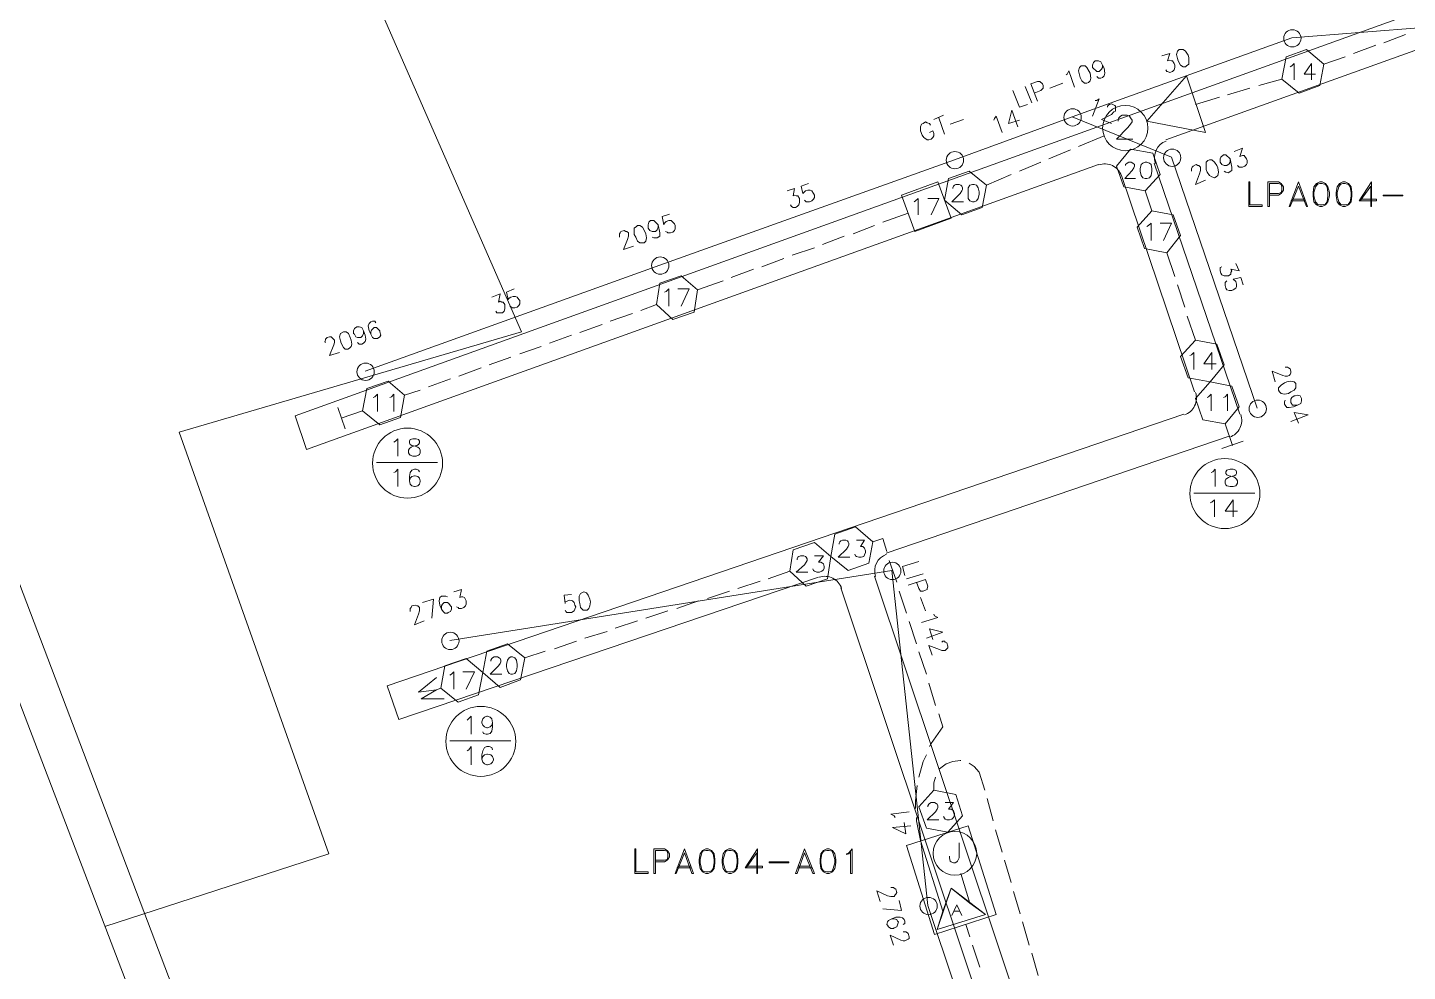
# Model space of a CAD drawing. Header units: millimetres. Extents: x 3.6 to 37.8, y 0.6 to 28.7.
# Drawn here: x 17.89 to 24.88, y 18.92 to 23.7 of the extents above; entities that cross this region are included whole.
import ezdxf

# ---------------------------------------------------------------- set-up
doc = ezdxf.new("R2010")
doc.units = ezdxf.units.MM
for name, color, linetype, true_color in [('PDF_Batangas$Geomap$Actives-Amplifier', 92, 'Continuous', 0x00b800), ('PDF_Batangas$Geomap$Actives-LineExtender', 94, 'Continuous', 0x009500), ('PDF_Batangas$Geomap$Cable-565', 23, 'Continuous', 0xdd8a6e), ('PDF_Batangas$Geomap$LOTS', 254, 'Continuous', 0xdcdcdc), ('PDF_Batangas$Geomap$ROAD', 8, 'Continuous', 0x808080), ('PDF_Batangas$Geomap$Symbols-EndOfLine', 15, 'Continuous', 0x954a4a)]:
    doc.layers.add(name, color=color, linetype=linetype, true_color=true_color)
for name, color, linetype in [('PDF_Batangas$Geomap$BOUNDARY-NODE', 3, 'Continuous'), ('PDF_Batangas$Geomap$Passives-Splt2way', 7, 'Continuous'), ('PDF_Batangas$Geomap$Passives-TapOffs', 7, 'Continuous'), ('PDF_Batangas$Geomap$POLE', 7, 'Continuous'), ('PDF_Batangas$Geomap$STRAND', 7, 'Continuous'), ('PDF_Batangas$Geomap$Symbols-SelfTerminating', 7, 'Continuous'), ('PDF_Batangas$Geomap$Symbols-Terminator', 7, 'Continuous'), ('PDF_FRAME-TB', 7, 'Continuous')]:
    doc.layers.add(name, color=color, linetype=linetype)

msp = doc.modelspace()

# ---------------------------------------------------------------- linework, layer by layer
at = {"layer": 'PDF_Batangas$Geomap$Actives-Amplifier', "lineweight": 13}
for points in [[(22.4861, 19.1061), (22.3444, 19.5561), (22.657, 19.6562), (22.7987, 19.2061)], [(22.6653, 19.2644), (22.6195, 19.4144), (22.6653, 19.2644), (22.7445, 19.2061), (22.4986, 19.1311), (22.5278, 19.2227), (22.4153, 19.5811), (22.5278, 19.2227), (22.5695, 19.3394)], [(20.9692, 19.5395), (20.9734, 19.5395), (20.9734, 19.4228), (21.0359, 19.4228), (21.0359, 19.4144), (20.9692, 19.4144)], [(21.2192, 19.5395), (21.2651, 19.4144), (21.2567, 19.4144), (21.2192, 19.5186), (21.1776, 19.4144), (21.1734, 19.4144)], [(21.3276, 19.5395), (21.3401, 19.5395), (21.3568, 19.5311), (21.3693, 19.5145), (21.3734, 19.4853), (21.3734, 19.4686), (21.3693, 19.4395), (21.3568, 19.4228), (21.3401, 19.4144), (21.3276, 19.4144), (21.3109, 19.4228), (21.2984, 19.4395), (21.2943, 19.4686), (21.2943, 19.4853), (21.2984, 19.5145), (21.3109, 19.5311)], [(21.4443, 19.5395), (21.4568, 19.5395), (21.4735, 19.5311), (21.486, 19.5145), (21.4901, 19.4853), (21.4901, 19.4686), (21.486, 19.4395), (21.4735, 19.4228), (21.4568, 19.4144), (21.4443, 19.4144), (21.4276, 19.4228), (21.4151, 19.4395), (21.4109, 19.4686), (21.4109, 19.4853), (21.4151, 19.5145), (21.4276, 19.5311)], [(21.8277, 19.5395), (21.8777, 19.4144), (21.8694, 19.4144), (21.8277, 19.5186), (21.7902, 19.4144), (21.7818, 19.4144)], [(21.9402, 19.5395), (21.9527, 19.5395), (21.9694, 19.5311), (21.9819, 19.5145), (21.986, 19.4853), (21.986, 19.4686), (21.9819, 19.4395), (21.9694, 19.4228), (21.9527, 19.4144), (21.9402, 19.4144), (21.9235, 19.4228), (21.911, 19.4395), (21.9069, 19.4686), (21.9069, 19.4853), (21.911, 19.5145), (21.9235, 19.5311)], [(22.0611, 19.4144), (22.0611, 19.527), (22.0527, 19.5145), (22.0402, 19.5103), (22.0402, 19.5145), (22.0527, 19.5186), (22.0694, 19.5395), (22.0694, 19.4144)], [(21.6485, 19.4686), (21.6485, 19.4728), (21.7485, 19.4728), (21.7485, 19.4686)], [(22.4986, 19.1311), (22.5695, 19.3394), (22.7445, 19.2061)]]:
    msp.add_lwpolyline(points, close=True, dxfattribs=at)
for points in [[(22.6112, 19.5686), (22.6112, 19.4936), (22.6028, 19.477), (22.5987, 19.4728), (22.5903, 19.4686), (22.582, 19.4686), (22.5695, 19.4728), (22.5653, 19.477), (22.5611, 19.4936), (22.5611, 19.502)], [(21.0734, 19.4811), (21.1192, 19.4811), (21.1317, 19.4853), (21.1359, 19.4978), (21.1359, 19.5145), (21.1317, 19.527), (21.1192, 19.5311), (21.0734, 19.5311), (21.0734, 19.4144), (21.065, 19.4144), (21.065, 19.5395), (21.1192, 19.5395), (21.1317, 19.5311), (21.1359, 19.527), (21.1442, 19.5145), (21.1442, 19.4978), (21.1359, 19.4853), (21.1317, 19.4811), (21.1192, 19.4728), (21.0734, 19.4728)], [(21.3151, 19.4228), (21.3068, 19.4395), (21.2984, 19.4686), (21.2984, 19.4853), (21.3068, 19.5145), (21.3151, 19.5311)], [(21.3109, 19.527), (21.3276, 19.5311), (21.3401, 19.5311), (21.3568, 19.527)], [(21.3526, 19.5311), (21.3651, 19.5145), (21.3693, 19.4853), (21.3693, 19.4686), (21.3651, 19.4395), (21.3526, 19.4228)], [(21.4318, 19.4228), (21.4234, 19.4395), (21.4151, 19.4686), (21.4151, 19.4853), (21.4234, 19.5145), (21.4318, 19.5311)], [(21.4276, 19.527), (21.4443, 19.5311), (21.4568, 19.5311), (21.4735, 19.527)], [(21.4693, 19.5311), (21.4818, 19.5145), (21.486, 19.4853), (21.486, 19.4686), (21.4818, 19.4395), (21.4693, 19.4228)], [(21.5318, 19.452), (21.6151, 19.452), (21.6151, 19.4436), (21.5276, 19.4436), (21.5901, 19.5395), (21.5901, 19.4144), (21.586, 19.4144), (21.586, 19.5186), (21.5318, 19.4436)], [(21.9277, 19.4228), (21.9152, 19.4395), (21.911, 19.4686), (21.911, 19.4853), (21.9152, 19.5145), (21.9277, 19.5311)], [(21.9235, 19.527), (21.9402, 19.5311), (21.9527, 19.5311), (21.9694, 19.527)], [(21.9652, 19.5311), (21.9735, 19.5145), (21.9819, 19.4853), (21.9819, 19.4686), (21.9735, 19.4395), (21.9652, 19.4228)], [(21.2526, 19.4436), (21.1817, 19.4436)], [(21.2484, 19.452), (21.1901, 19.452)], [(21.3568, 19.4269), (21.3401, 19.4228), (21.3276, 19.4228), (21.3109, 19.4269)], [(21.4735, 19.4269), (21.4568, 19.4228), (21.4443, 19.4228), (21.4276, 19.4269)], [(21.8652, 19.4436), (21.7943, 19.4436)], [(21.8569, 19.452), (21.7985, 19.452)], [(21.9694, 19.4269), (21.9527, 19.4228), (21.9402, 19.4228), (21.9235, 19.4269)], [(22.5737, 19.2019), (22.5987, 19.2561), (22.6237, 19.2019)], [(22.6112, 19.2227), (22.582, 19.2227)]]:
    msp.add_lwpolyline(points, dxfattribs=at)
msp.add_circle((22.5891, 19.5162), 0.1104, dxfattribs=at)
at = {"layer": 'PDF_Batangas$Geomap$Actives-LineExtender', "lineweight": 9}
for points in [[(23.8572, 23.1651), (23.5613, 23.2235), (23.7614, 23.4527)], [(24.0781, 22.9151), (24.0823, 22.9151), (24.0823, 22.7984), (24.1448, 22.7984), (24.1448, 22.7901), (24.0781, 22.7901)], [(24.3281, 22.9151), (24.374, 22.7901), (24.3698, 22.7901), (24.3281, 22.8943), (24.2865, 22.7901), (24.2823, 22.7901)], [(24.4365, 22.9151), (24.449, 22.9151), (24.4657, 22.9068), (24.4782, 22.8901), (24.4865, 22.8609), (24.4865, 22.8442), (24.4782, 22.8151), (24.4657, 22.7984), (24.449, 22.7901), (24.4365, 22.7901), (24.4198, 22.7984), (24.4073, 22.8151), (24.4032, 22.8442), (24.4032, 22.8609), (24.4073, 22.8901), (24.4198, 22.9068)], [(24.5532, 22.9151), (24.5657, 22.9151), (24.5824, 22.9068), (24.5949, 22.8901), (24.599, 22.8609), (24.599, 22.8442), (24.5949, 22.8151), (24.5824, 22.7984), (24.5657, 22.7901), (24.5532, 22.7901), (24.5365, 22.7984), (24.524, 22.8151), (24.5198, 22.8442), (24.5198, 22.8609), (24.524, 22.8901), (24.5365, 22.9068)], [(24.7574, 22.8442), (24.7574, 22.8484), (24.8574, 22.8484), (24.8574, 22.8442)]]:
    msp.add_lwpolyline(points, close=True, dxfattribs=at)
for points in [[(24.1823, 22.8567), (24.2281, 22.8567), (24.2406, 22.8609), (24.2448, 22.8734), (24.2448, 22.8901), (24.2406, 22.9026), (24.2281, 22.9068), (24.1823, 22.9068), (24.1823, 22.7901), (24.1739, 22.7901), (24.1739, 22.9151), (24.2281, 22.9151), (24.2406, 22.9068), (24.2448, 22.9026), (24.2531, 22.8901), (24.2531, 22.8734), (24.2448, 22.8609), (24.2406, 22.8567), (24.2281, 22.8484), (24.1823, 22.8484)], [(24.4282, 22.7984), (24.4157, 22.8151), (24.4073, 22.8442), (24.4073, 22.8609), (24.4157, 22.8901), (24.4282, 22.9068)], [(24.4198, 22.9026), (24.4365, 22.9068), (24.449, 22.9068), (24.4657, 22.9026)], [(24.4615, 22.9068), (24.474, 22.8901), (24.4782, 22.8609), (24.4782, 22.8442), (24.474, 22.8151), (24.4615, 22.7984)], [(24.5448, 22.7984), (24.5323, 22.8151), (24.524, 22.8442), (24.524, 22.8609), (24.5323, 22.8901), (24.5448, 22.9068)], [(24.5365, 22.9026), (24.5532, 22.9068), (24.5657, 22.9068), (24.5824, 22.9026)], [(24.5782, 22.9068), (24.5907, 22.8901), (24.5949, 22.8609), (24.5949, 22.8442), (24.5907, 22.8151), (24.5782, 22.7984)], [(24.6407, 22.8276), (24.724, 22.8276), (24.724, 22.8192), (24.6365, 22.8192), (24.699, 22.9151), (24.699, 22.7901), (24.6949, 22.7901), (24.6949, 22.8943), (24.6407, 22.8192)], [(24.3615, 22.8192), (24.2906, 22.8192)], [(24.3573, 22.8276), (24.299, 22.8276)], [(24.4657, 22.8026), (24.449, 22.7984), (24.4365, 22.7984), (24.4198, 22.8026)], [(24.5824, 22.8026), (24.5657, 22.7984), (24.5532, 22.7984), (24.5365, 22.8026)]]:
    msp.add_lwpolyline(points, dxfattribs=at)
at = {"layer": 'PDF_Batangas$Geomap$BOUNDARY-NODE', "lineweight": 0}
msp.add_lwpolyline([(16.3085, 24.3219), (16.5225, 24.382), (19.0938, 17.612), (8.9357, 13.3488), (7.4709, 12.5965), (8.817, 10.1252), (8.6705, 10.0785)], dxfattribs=at)
at = {"layer": 'PDF_Batangas$Geomap$Cable-565', "lineweight": 13}
for points in [[(24.7616, 23.6194), (24.8699, 23.6611)], [(24.4573, 23.511), (24.5657, 23.5485)], [(24.6074, 23.5652), (24.7199, 23.6069)], [(24.1281, 23.4027), (24.2448, 23.436)], [(23.8072, 23.3068), (23.9281, 23.3443)], [(23.9697, 23.3568), (24.0823, 23.3902)], [(23.2154, 23.0943), (23.3446, 23.1485)], [(23.0654, 23.0318), (23.1738, 23.0776)], [(22.9154, 22.9693), (23.0237, 23.0151)], [(22.7487, 22.8984), (22.8737, 22.9526)], [(23.5863, 22.7692), (23.553, 22.8692)], [(22.2236, 22.7109), (22.3528, 22.7567)], [(21.9194, 22.5984), (22.0277, 22.64)], [(22.0736, 22.6525), (22.1819, 22.6942)], [(21.7652, 22.5442), (21.8777, 22.5817)], [(21.611, 22.4858), (21.7235, 22.5275)], [(23.703, 22.4358), (23.6614, 22.5567)], [(21.4568, 22.4317), (21.5693, 22.4733)], [(21.2859, 22.3692), (21.4151, 22.415)], [(23.753, 22.2816), (23.7155, 22.3942)], [(20.9984, 22.265), (21.0775, 22.2941)], [(20.8442, 22.2108), (20.9567, 22.2483)], [(23.8072, 22.1149), (23.7655, 22.2358)], [(20.69, 22.1524), (20.8025, 22.1941)], [(20.3858, 22.0441), (20.4941, 22.0816)], [(20.5358, 22.0983), (20.6483, 22.1399)], [(20.2316, 21.9899), (20.3399, 22.0274)], [(20.0774, 21.9316), (20.1899, 21.9732)], [(19.9232, 21.8774), (20.0357, 21.9191)], [(19.8023, 21.8357), (19.8815, 21.8607)], [(22.1736, 21.0939), (22.2236, 21.1106), (22.2444, 21.0439)], [(22.2569, 20.9981), (22.2944, 20.8897)], [(21.4901, 20.8564), (21.6026, 20.8939)], [(21.6443, 20.9064), (21.7527, 20.9439)], [(21.3359, 20.8064), (21.4484, 20.8439)], [(22.3069, 20.8439), (22.3444, 20.7314)], [(21.1817, 20.7564), (21.2901, 20.7939)], [(20.8692, 20.6563), (20.9817, 20.6938)], [(21.0234, 20.7064), (21.1359, 20.7439)], [(22.3569, 20.6897), (22.3945, 20.5772)], [(20.715, 20.6063), (20.8275, 20.6397)], [(20.5608, 20.5522), (20.6733, 20.5897)], [(20.4108, 20.5063), (20.5149, 20.5397)], [(22.407, 20.5355), (22.4445, 20.423)], [(22.457, 20.3771), (22.4903, 20.2646)], [(22.4611, 20.0562), (22.4695, 20.0729), (22.5278, 20.1562), (22.507, 20.2229)], [(22.407, 19.902), (22.4278, 19.9812), (22.4445, 20.0146)], [(22.5111, 19.9437), (22.5445, 19.9687), (22.5778, 19.9812), (22.6153, 19.9854), (22.6195, 19.9854)], [(22.6612, 19.9729), (22.6862, 19.9562), (22.7112, 19.927), (22.7403, 19.8354)], [(22.3903, 19.7437), (22.3903, 19.7812), (22.3986, 19.8604)], [(22.482, 19.8354), (22.482, 19.8729), (22.4903, 19.902)], [(22.782, 19.6812), (22.7529, 19.7937)], [(22.4153, 19.5811), (22.3945, 19.6812), (22.3945, 19.6978)], [(22.8279, 19.5228), (22.7945, 19.6353)], [(22.8737, 19.3686), (22.8404, 19.4811)], [(22.9195, 19.2102), (22.8862, 19.3228)], [(22.6445, 19.1561), (22.6653, 19.0936)], [(22.9654, 19.0519), (22.9321, 19.1686)], [(22.6778, 19.0519), (22.7153, 18.9394)], [(23.0112, 18.8977), (22.9779, 19.0102)]]:
    msp.add_lwpolyline(points, dxfattribs=at)
at = {"layer": 'PDF_Batangas$Geomap$LOTS', "lineweight": 0}
msp.add_lwpolyline([(19.5398, 24.107), (20.3941, 22.1566), (18.6604, 21.6482), (19.4189, 19.5145), (18.2855, 19.1462)], dxfattribs=at)
at = {"layer": 'PDF_Batangas$Geomap$Passives-Splt2way', "lineweight": 9}
msp.add_lwpolyline([(23.4155, 23.2235), (23.4155, 23.2276), (23.4196, 23.2401), (23.428, 23.2485), (23.4363, 23.2527), (23.4613, 23.2527), (23.4738, 23.2485), (23.478, 23.2401), (23.4863, 23.2276), (23.4863, 23.2193), (23.478, 23.2068), (23.4655, 23.1901), (23.4071, 23.1318), (23.4905, 23.1318)], dxfattribs=at)
msp.add_circle((23.4518, 23.1878), 0.1146, dxfattribs=at)
at = {"layer": 'PDF_Batangas$Geomap$Passives-TapOffs', "lineweight": 9}
for points in [[(24.3323, 23.3652), (24.2448, 23.436), (24.2656, 23.5485), (24.3698, 23.586), (24.4573, 23.511), (24.4365, 23.4027)], [(23.4071, 22.9943), (23.478, 23.0818), (23.5905, 23.0609), (23.628, 22.9526), (23.553, 22.8692), (23.4446, 22.8901)], [(23.553, 23.0151), (23.5613, 23.0151), (23.5738, 23.0109), (23.5822, 23.0026), (23.5863, 22.9818), (23.5863, 22.9693), (23.5822, 22.9484), (23.5738, 22.9359), (23.5613, 22.9318), (23.553, 22.9318), (23.5405, 22.9359), (23.5322, 22.9484), (23.528, 22.9693), (23.528, 22.9818), (23.5322, 23.0026), (23.5405, 23.0109)], [(22.6237, 22.7484), (22.5361, 22.8234), (22.557, 22.9318), (22.6612, 22.9693), (22.7487, 22.8984), (22.7278, 22.7859)], [(22.3194, 22.8484), (22.5028, 22.9151), (22.5695, 22.7317), (22.3861, 22.665)], [(22.6778, 22.9026), (22.6862, 22.9026), (22.6987, 22.8984), (22.707, 22.8859), (22.7112, 22.8651), (22.7112, 22.8526), (22.707, 22.8317), (22.6987, 22.8192), (22.6862, 22.8151), (22.6778, 22.8151), (22.6653, 22.8192), (22.657, 22.8317), (22.657, 22.8859), (22.6653, 22.8984)], [(23.5113, 22.6859), (23.5863, 22.7692), (23.6947, 22.7484), (23.7322, 22.6442), (23.6614, 22.5567), (23.5488, 22.5775)], [(21.1609, 22.2191), (21.0775, 22.2941), (21.0942, 22.4025), (21.2026, 22.44), (21.2859, 22.3692), (21.2692, 22.2566)], [(23.7322, 22.0316), (23.8072, 22.1149), (23.9156, 22.0941), (23.9531, 21.9899), (23.8822, 21.9024), (23.7697, 21.9232)], [(19.6773, 21.6857), (19.5898, 21.7565), (19.6106, 21.8691), (19.719, 21.9066), (19.8023, 21.8357), (19.7815, 21.7232)], [(23.8072, 21.8191), (23.8822, 21.9024), (23.9906, 21.8816), (24.0281, 21.7774), (23.9572, 21.6899), (23.8447, 21.7107)], [(22.0486, 20.9481), (21.961, 21.0189), (21.9819, 21.1314), (22.0861, 21.1689), (22.1736, 21.0939), (22.1527, 20.9856)], [(21.836, 20.8689), (21.7527, 20.9439), (21.7693, 21.0522), (21.8777, 21.0898), (21.961, 21.0189), (21.9444, 20.9064)], [(20.2857, 20.3563), (20.1982, 20.4313), (20.2191, 20.5397), (20.3232, 20.5772), (20.4108, 20.5063), (20.3899, 20.3938)], [(20.0732, 20.2813), (19.9857, 20.3521), (20.0065, 20.4646), (20.1149, 20.5021), (20.1982, 20.4313), (20.1774, 20.3188)], [(20.3399, 20.5105), (20.3482, 20.5105), (20.3607, 20.5063), (20.3691, 20.4938), (20.3732, 20.473), (20.3732, 20.4605), (20.3691, 20.4396), (20.3607, 20.4271), (20.3482, 20.423), (20.3399, 20.423), (20.3316, 20.4271), (20.3232, 20.4396), (20.3191, 20.4605), (20.3191, 20.473), (20.3232, 20.4938), (20.3316, 20.5063)], [(22.407, 19.752), (22.482, 19.8354), (22.5945, 19.8145), (22.6278, 19.7062), (22.5528, 19.6228), (22.4445, 19.6437)]]:
    msp.add_lwpolyline(points, close=True, dxfattribs=at)
for points in [[(24.2865, 23.4985), (24.2948, 23.5027), (24.3073, 23.5152), (24.3073, 23.4319)], [(24.4157, 23.461), (24.3573, 23.461), (24.3948, 23.5152), (24.3948, 23.4319)], [(23.453, 22.9984), (23.453, 23.0026), (23.4613, 23.0109), (23.4696, 23.0151), (23.4822, 23.0151), (23.4905, 23.0109), (23.4988, 23.0026), (23.4988, 22.9943), (23.4947, 22.9859), (23.4863, 22.9734), (23.4488, 22.9318), (23.503, 22.9318)], [(22.5778, 22.8817), (22.5778, 22.8859), (22.582, 22.8943), (22.5862, 22.8984), (22.5945, 22.9026), (22.6112, 22.9026), (22.6195, 22.8984), (22.6237, 22.8943), (22.6278, 22.8859), (22.6278, 22.8776), (22.6237, 22.8692), (22.6153, 22.8567), (22.5737, 22.8151), (22.632, 22.8151)], [(22.382, 22.8151), (22.3903, 22.8192), (22.4028, 22.8317), (22.4028, 22.7484)], [(22.4528, 22.8317), (22.507, 22.8317), (22.4695, 22.7484)], [(23.5613, 22.69), (23.5697, 22.6942), (23.5822, 22.7067), (23.5822, 22.6192)], [(23.628, 22.7067), (23.6864, 22.7067), (23.6447, 22.6192)], [(21.1192, 22.3567), (21.1276, 22.3608), (21.1401, 22.3733), (21.1401, 22.2858)], [(21.1859, 22.3733), (21.2442, 22.3733), (21.2026, 22.2858)], [(23.778, 22.0358), (23.7864, 22.0399), (23.7989, 22.0524), (23.7989, 21.9649)], [(23.9114, 21.9941), (23.8489, 21.9941), (23.8906, 22.0524), (23.8906, 21.9649)], [(19.6439, 21.8232), (19.6523, 21.8274), (19.6648, 21.8399), (19.6648, 21.7524)], [(19.7273, 21.8232), (19.7356, 21.8274), (19.7481, 21.8399), (19.7481, 21.7524)], [(23.8656, 21.8232), (23.8739, 21.8274), (23.8864, 21.8399), (23.8864, 21.7565)], [(23.9489, 21.8232), (23.9572, 21.8274), (23.9697, 21.8399), (23.9697, 21.7565)], [(22.0027, 21.0814), (22.0027, 21.0856), (22.0069, 21.0939), (22.011, 21.0981), (22.0194, 21.1023), (22.0361, 21.1023), (22.0444, 21.0981), (22.0486, 21.0939), (22.0527, 21.0856), (22.0527, 21.0773), (22.0486, 21.0689), (22.0402, 21.0564), (21.9985, 21.0147), (22.0569, 21.0147)], [(22.0902, 21.1023), (22.1319, 21.1023), (22.1111, 21.0689), (22.1236, 21.0689), (22.1319, 21.0606), (22.1361, 21.0481), (22.1361, 21.0397), (22.1319, 21.0272), (22.1277, 21.0189), (22.1152, 21.0147), (22.1027, 21.0147), (22.0902, 21.0189), (22.0861, 21.0231), (22.0819, 21.0314)], [(21.7902, 21.0022), (21.7902, 21.0064), (21.7943, 21.0147), (21.7985, 21.0189), (21.8068, 21.0231), (21.8235, 21.0231), (21.8318, 21.0189), (21.836, 21.0147), (21.8402, 21.0064), (21.8402, 20.9981), (21.836, 20.9897), (21.8277, 20.9772), (21.786, 20.9397), (21.8444, 20.9397)], [(21.8777, 21.0231), (21.9235, 21.0231), (21.8985, 20.9897), (21.911, 20.9897), (21.9194, 20.9856), (21.9235, 20.9814), (21.9277, 20.9689), (21.9277, 20.9606), (21.9235, 20.9522), (21.9152, 20.9439), (21.9027, 20.9397), (21.8902, 20.9397), (21.8777, 20.9439), (21.8735, 20.9481), (21.8694, 20.9564)], [(20.2399, 20.4896), (20.2399, 20.4938), (20.2441, 20.5021), (20.2482, 20.5063), (20.2566, 20.5105), (20.2732, 20.5105), (20.2816, 20.5063), (20.2857, 20.5021), (20.2899, 20.4938), (20.2899, 20.4855), (20.2857, 20.4771), (20.2774, 20.4646), (20.2357, 20.423), (20.2941, 20.423)], [(20.0315, 20.4188), (20.0399, 20.423), (20.0524, 20.4355), (20.0524, 20.348)], [(20.0982, 20.4355), (20.1565, 20.4355), (20.1149, 20.348)], [(22.4528, 19.752), (22.4528, 19.7562), (22.457, 19.7645), (22.4611, 19.7687), (22.4695, 19.7728), (22.4861, 19.7728), (22.4945, 19.7687), (22.4986, 19.7645), (22.5028, 19.7562), (22.5028, 19.7478), (22.4986, 19.7395), (22.4903, 19.727), (22.4486, 19.6853), (22.507, 19.6853)], [(22.5403, 19.7728), (22.582, 19.7728), (22.557, 19.7395), (22.5695, 19.7395), (22.5778, 19.7353), (22.582, 19.7312), (22.5862, 19.7187), (22.5862, 19.7103), (22.582, 19.6978), (22.5737, 19.6895), (22.5611, 19.6853), (22.5486, 19.6853), (22.5403, 19.6895), (22.5361, 19.6937), (22.532, 19.702)]]:
    msp.add_lwpolyline(points, dxfattribs=at)
at = {"layer": 'PDF_Batangas$Geomap$POLE', "lineweight": 0}
for points in [[(23.1529, 23.4569), (23.1571, 23.461), (23.1654, 23.4777), (23.1946, 23.3943)], [(23.3363, 23.5069), (23.3446, 23.4902), (23.3488, 23.4652), (23.3446, 23.4527), (23.3363, 23.4444), (23.328, 23.4402), (23.3155, 23.4402), (23.3071, 23.4485)], [(23.0071, 23.3235), (22.9737, 23.411), (23.0071, 23.4235), (23.0196, 23.4235), (23.0321, 23.411), (23.0362, 23.4027), (23.0362, 23.3902), (23.0237, 23.3777), (22.9904, 23.3652)], [(23.1363, 23.4152), (23.0696, 23.3902)], [(22.9571, 23.3068), (22.9154, 23.2943), (22.882, 23.3777)], [(22.9446, 23.3985), (22.9779, 23.3152)], [(22.4611, 23.1651), (22.4778, 23.1735), (22.482, 23.161), (22.482, 23.1485), (22.4778, 23.1401), (22.4695, 23.1318), (22.457, 23.1276), (22.4486, 23.1276), (22.4361, 23.136), (22.432, 23.1401), (22.4236, 23.1526), (22.4153, 23.1735), (22.4153, 23.1943), (22.4195, 23.2068), (22.4278, 23.211), (22.4403, 23.2193), (22.4486, 23.2151), (22.4611, 23.211), (22.4653, 23.2026)], [(22.532, 23.2527), (22.482, 23.2318)], [(22.5361, 23.1568), (22.507, 23.2401)], [(22.632, 23.2318), (22.5653, 23.2068)], [(24.0031, 23.0693), (24.0448, 23.086), (24.0323, 23.0443), (24.0448, 23.0484), (24.0531, 23.0484), (24.0573, 23.0443), (24.0656, 23.0318), (24.0698, 23.0234), (24.0698, 23.0109), (24.0656, 23.0026), (24.0573, 22.9943), (24.0448, 22.9901), (24.0281, 22.9901), (24.0198, 22.9984)], [(23.7864, 22.9693), (23.7864, 22.9818), (23.7905, 22.9901), (23.7947, 22.9943), (23.8114, 23.0026), (23.8197, 22.9984), (23.8239, 22.9984), (23.8322, 22.9901), (23.8322, 22.9734), (23.828, 22.9568), (23.8072, 22.9026), (23.8572, 22.9234)], [(23.9822, 23.0318), (23.9906, 22.9901), (23.9906, 22.9734), (23.9781, 22.9651), (23.9739, 22.9609), (23.9614, 22.9651), (23.9531, 22.9693)], [(21.1234, 22.665), (21.1317, 22.6609), (21.1359, 22.6567), (21.1484, 22.6567), (21.1609, 22.6609), (21.1692, 22.6692), (21.1734, 22.6775), (21.1734, 22.6942), (21.1692, 22.7025), (21.1526, 22.7192), (21.1401, 22.7192), (21.1276, 22.7151), (21.1192, 22.7067), (21.1151, 22.6984), (21.1067, 22.7401), (21.1442, 22.7526)], [(20.89, 22.6359), (20.89, 22.6525), (20.8942, 22.6567), (20.8983, 22.665), (20.915, 22.6692), (20.9233, 22.665), (20.9275, 22.665), (20.9359, 22.6567), (20.9359, 22.64), (20.9317, 22.6234), (20.9108, 22.5734), (20.9609, 22.59)], [(21.0859, 22.6984), (21.0942, 22.6567), (21.0942, 22.64), (21.0817, 22.6317), (21.065, 22.6317), (21.0567, 22.6359)], [(19.5939, 22.1608), (19.6023, 22.1399), (19.6064, 22.1191), (19.6023, 22.1066), (19.5939, 22.0983), (19.5856, 22.0941), (19.5731, 22.0941), (19.5648, 22.1024)], [(19.6314, 22.1441), (19.6231, 22.1608), (19.6189, 22.1858), (19.6231, 22.1983), (19.6314, 22.2066), (19.6398, 22.2108), (19.6523, 22.2108), (19.6565, 22.2025)], [(19.4022, 22.1024), (19.3981, 22.1066), (19.4022, 22.1149), (19.4022, 22.1191), (19.4106, 22.1274), (19.4231, 22.1316), (19.4314, 22.1316), (19.4481, 22.1149), (19.4481, 22.1024), (19.4439, 22.0899), (19.4231, 22.0358), (19.4731, 22.0524)], [(24.2615, 21.9774), (24.274, 21.9774), (24.2781, 21.9732), (24.2865, 21.9691), (24.2906, 21.9566), (24.2906, 21.9482), (24.2865, 21.9399), (24.2823, 21.9357), (24.274, 21.9316), (24.2615, 21.9316), (24.249, 21.9357), (24.1948, 21.9566), (24.2115, 21.9024)], [(24.324, 21.7857), (24.299, 21.7857), (24.2906, 21.7982), (24.2906, 21.8149), (24.2948, 21.8232), (24.3073, 21.8316), (24.3115, 21.8316), (24.324, 21.8357), (24.3365, 21.8316), (24.3448, 21.8191), (24.3448, 21.8066), (24.3406, 21.7941), (24.324, 21.7857), (24.3031, 21.7774), (24.2823, 21.7732), (24.2698, 21.7732), (24.2615, 21.7857), (24.2573, 21.7899), (24.2573, 21.8024), (24.2615, 21.8107)], [(24.3281, 21.694), (24.3073, 21.7482), (24.3781, 21.7357), (24.2906, 21.7024)], [(22.3361, 20.9231), (22.3236, 20.9689), (22.407, 20.9939)], [(22.4278, 20.9314), (22.3444, 20.9064)], [(22.3528, 20.873), (22.4403, 20.9022), (22.4528, 20.8689), (22.4486, 20.8564), (22.4486, 20.8522), (22.4403, 20.848), (22.4278, 20.8439), (22.4153, 20.8439), (22.407, 20.8564), (22.3945, 20.8897)], [(20.0524, 20.8397), (20.0899, 20.8522), (20.0815, 20.8105), (20.0899, 20.8147), (20.0982, 20.8147), (20.1065, 20.8105), (20.1149, 20.7939), (20.1149, 20.7772), (20.1107, 20.7689), (20.1024, 20.7605), (20.0899, 20.7564), (20.0774, 20.7564), (20.0732, 20.7605), (20.0649, 20.7647)], [(19.8315, 20.7397), (19.8315, 20.7564), (19.8357, 20.7605), (19.8398, 20.7689), (19.8565, 20.773), (19.8648, 20.7689), (19.869, 20.7689), (19.8773, 20.7605), (19.8773, 20.7439), (19.8732, 20.7272), (19.8523, 20.673), (19.9023, 20.6938)], [(19.894, 20.7855), (19.9482, 20.8022), (19.9398, 20.7064)], [(19.9898, 20.7522), (19.9815, 20.773), (19.9773, 20.7939), (19.9815, 20.8105), (19.9898, 20.8189), (20.0107, 20.8189), (20.019, 20.8147)], [(22.4403, 20.7439), (22.4153, 20.8105)], [(22.482, 20.7272), (22.4861, 20.7189), (22.5028, 20.7105), (22.4195, 20.6855)], [(22.4778, 20.598), (22.4611, 20.6522), (22.5278, 20.6355), (22.4445, 20.6063)], [(22.5236, 20.5855), (22.5278, 20.5897), (22.5361, 20.5897), (22.5403, 20.5855), (22.5486, 20.5813), (22.5528, 20.5647), (22.5528, 20.5563), (22.5403, 20.5438), (22.5236, 20.5438), (22.5111, 20.548), (22.457, 20.5688), (22.4736, 20.5188)], [(22.2653, 19.3436), (22.2778, 19.3436), (22.2819, 19.3394), (22.2903, 19.3353), (22.2944, 19.3186), (22.2903, 19.3103), (22.2861, 19.3061), (22.2819, 19.2978), (22.2653, 19.2978), (22.2486, 19.3019), (22.1944, 19.3269), (22.2111, 19.2728)], [(22.3069, 19.2769), (22.3194, 19.2269), (22.2236, 19.2352)], [(22.2694, 19.1852), (22.2903, 19.1936), (22.3111, 19.1936), (22.3236, 19.1894), (22.3319, 19.1811), (22.3361, 19.1727), (22.3361, 19.1602), (22.3278, 19.1561)], [(22.3278, 19.1186), (22.3403, 19.1186), (22.3486, 19.1144), (22.3528, 19.1102), (22.3569, 19.0936), (22.3569, 19.0852), (22.3528, 19.0811), (22.3361, 19.0727), (22.3278, 19.0727), (22.3153, 19.0769), (22.2611, 19.1019), (22.2778, 19.0519)]]:
    msp.add_lwpolyline(points, dxfattribs=at)
for points in [[(23.2279, 23.5027), (23.2488, 23.5027), (23.2571, 23.4944), (23.2696, 23.4735), (23.2738, 23.4652), (23.2779, 23.4402), (23.2738, 23.4277), (23.2654, 23.4193), (23.2571, 23.4152), (23.2446, 23.4152), (23.2321, 23.4277), (23.2238, 23.4444), (23.2196, 23.4569), (23.2154, 23.4777), (23.2196, 23.4944)], [(23.3363, 23.4944), (23.3321, 23.486), (23.3196, 23.4735), (23.3071, 23.4735), (23.2863, 23.4944), (23.2863, 23.5069), (23.2905, 23.5194), (23.2988, 23.5277), (23.3155, 23.5277), (23.328, 23.5235), (23.3363, 23.5069)], [(23.8697, 23.0234), (23.8781, 23.0276), (23.8906, 23.0276), (23.9031, 23.0151), (23.9156, 22.9984), (23.9197, 22.9859), (23.9239, 22.9651), (23.9197, 22.9484), (23.9114, 22.9401), (23.9031, 22.9359), (23.8906, 22.9401), (23.8781, 22.9484), (23.8656, 22.9651), (23.8614, 22.9776), (23.8614, 23.0151)], [(23.9822, 23.0151), (23.9781, 23.0068), (23.9656, 22.9984), (23.9531, 22.9984), (23.9406, 23.0026), (23.9322, 23.0151), (23.9322, 23.0318), (23.9364, 23.0401), (23.9489, 23.0526), (23.9614, 23.0526), (23.9822, 23.0318)], [(21.0859, 22.6859), (21.0817, 22.6734), (21.0734, 22.665), (21.0567, 22.665), (21.0442, 22.6692), (21.0359, 22.6817), (21.0359, 22.6984), (21.04, 22.7109), (21.0484, 22.7192), (21.065, 22.7192), (21.0859, 22.6984)], [(20.9775, 22.69), (20.9817, 22.6942), (20.9942, 22.6942), (21.0067, 22.6859), (21.0192, 22.665), (21.0234, 22.6525), (21.0275, 22.6317), (21.0234, 22.615), (21.015, 22.6067), (20.9942, 22.6067), (20.9817, 22.615), (20.9734, 22.6359), (20.965, 22.6484), (20.965, 22.6817)], [(19.4773, 22.1483), (19.4939, 22.1566), (19.5064, 22.1566), (19.5189, 22.1483), (19.5273, 22.1274), (19.5314, 22.1149), (19.5356, 22.0941), (19.5314, 22.0816), (19.5231, 22.0733), (19.5148, 22.0691), (19.5023, 22.0691), (19.4939, 22.0774), (19.4814, 22.0983), (19.4773, 22.1108), (19.4731, 22.1316)], [(19.5939, 22.1483), (19.5898, 22.1358), (19.5814, 22.1274), (19.5648, 22.1274), (19.5564, 22.1316), (19.5481, 22.1441), (19.5439, 22.1483), (19.5439, 22.1608), (19.5481, 22.1733), (19.5606, 22.1816), (19.5731, 22.1816), (19.5856, 22.1775), (19.5939, 22.1608)], [(19.6314, 22.1566), (19.6356, 22.165), (19.6481, 22.1775), (19.6606, 22.1775), (19.6773, 22.1608), (19.6773, 22.1566), (19.6815, 22.1399), (19.6773, 22.1316), (19.6648, 22.1233), (19.6481, 22.1233), (19.6398, 22.1274), (19.6314, 22.1441)], [(24.3156, 21.8941), (24.3156, 21.8732), (24.3073, 21.8607), (24.2906, 21.8524), (24.2781, 21.8441), (24.2573, 21.8399), (24.2406, 21.8441), (24.2323, 21.8524), (24.2281, 21.8607), (24.2281, 21.8732), (24.2406, 21.8857), (24.2573, 21.8982), (24.2698, 21.9024), (24.2906, 21.9066), (24.3073, 21.9024)], [(19.9898, 20.7689), (19.994, 20.7772), (20.0023, 20.7855), (20.019, 20.7855), (20.0274, 20.7814), (20.0357, 20.7689), (20.0399, 20.7647), (20.0399, 20.7522), (20.0357, 20.7397), (20.0232, 20.7355), (20.019, 20.7314), (20.0065, 20.7314), (19.9982, 20.7397), (19.9898, 20.7522)], [(22.2819, 19.1852), (22.2944, 19.1811), (22.2986, 19.1727), (22.3028, 19.1686), (22.2944, 19.1436), (22.2819, 19.1394), (22.2778, 19.1352), (22.2653, 19.1352), (22.2528, 19.1436), (22.2486, 19.1519), (22.2444, 19.1561), (22.2486, 19.1686), (22.2528, 19.1769), (22.2694, 19.1852)]]:
    msp.add_lwpolyline(points, close=True, dxfattribs=at)
for centre in [(24.2978, 23.6421), (23.1851, 23.242), (22.5891, 23.0253), (23.6893, 23.0378), (21.0971, 22.4918), (19.6051, 21.9542), (24.1228, 21.7667), (22.2723, 20.9457), (20.0343, 20.5914), (22.4557, 19.2495)]:
    msp.add_circle(centre, 0.0438, dxfattribs=at)
at = {"layer": 'PDF_Batangas$Geomap$ROAD', "lineweight": 0}
for points in [[(23.3155, 23.0026), (19.3064, 21.5607), (19.248, 21.7315), (26.3785, 24.2987)], [(26.4369, 24.1278), (23.6572, 23.1276)], [(23.5988, 23.0109), (24.0323, 21.7399)], [(23.803, 21.8524), (23.4321, 22.9484)], [(21.8985, 20.9147), (19.7731, 20.1938), (19.7148, 20.3646), (23.7489, 21.7399)], [(23.9781, 21.6274), (22.2403, 21.0356)], [(22.1819, 20.9189), (23.2654, 17.6808)]]:
    msp.add_lwpolyline(points, dxfattribs=at)
msp.add_lwpolyline([(21.2067, 16.864), (23.0397, 17.5062, 0.409952), (23.0946, 17.6183), (22.011, 20.8605)], format="xyb", dxfattribs=at)
for centre, start, end in [((23.6893, 23.0378), 109.79735, 198.84705), ((23.3476, 22.9169), 18.84703, 109.79739), ((23.7227, 21.8209), 288.81415, 18.84706), ((23.9519, 21.7083), 288.81415, 18.84706), ((22.2723, 20.9457), 108.8141, 198.48451), ((21.9306, 20.829), 18.48445, 108.81405)]:
    msp.add_arc(centre, 0.0896, start, end, dxfattribs=at)
at = {"layer": 'PDF_Batangas$Geomap$STRAND', "color": 254, "lineweight": 0, "true_color": 0xdcdcdc}
for points in [[(23.1821, 23.2443), (24.2948, 23.6444), (25.6659, 23.7527), (26.3452, 24.382), (26.8994, 24.2945), (26.937, 22.7317), (27.4662, 21.2606), (28.008, 19.752), (28.3997, 19.0019)], [(19.6023, 21.9566), (21.0942, 22.4942), (22.5862, 23.0276), (23.1821, 23.2443), (23.6864, 23.0401), (24.1198, 21.769)], [(20.0315, 20.5938), (22.2694, 20.9481), (22.4528, 19.2519), (23.0071, 17.5933), (23.3738, 17.239)]]:
    msp.add_lwpolyline(points, dxfattribs=at)
at = {"layer": 'PDF_Batangas$Geomap$STRAND', "lineweight": 0}
for points in [[(23.6363, 23.5527), (23.678, 23.5652), (23.6655, 23.5277), (23.678, 23.5319), (23.6864, 23.5277), (23.6905, 23.5277), (23.6989, 23.5152), (23.703, 23.5069), (23.703, 23.4944), (23.6989, 23.4819), (23.6905, 23.4735), (23.678, 23.4694), (23.6655, 23.4735), (23.6614, 23.4735), (23.6572, 23.4819)], [(23.2988, 23.3277), (23.3071, 23.3277), (23.3196, 23.336), (23.2863, 23.2485)], [(22.9154, 23.2276), (22.8612, 23.211), (22.8779, 23.2777), (22.907, 23.1943)], [(23.3613, 23.2943), (23.3613, 23.2985), (23.3696, 23.3068), (23.3738, 23.3068), (23.3821, 23.311), (23.3988, 23.3027), (23.403, 23.2985), (23.403, 23.2735), (23.3946, 23.2693), (23.3821, 23.2568), (23.3321, 23.2318), (23.3821, 23.211)], [(22.7862, 23.2276), (22.7904, 23.236), (22.7987, 23.2485), (22.8279, 23.1651)], [(21.7402, 22.8692), (21.7777, 22.8817), (21.7693, 22.8442), (21.7777, 22.8484), (21.786, 22.8442), (21.7943, 22.8442), (21.8027, 22.8317), (21.8027, 22.8109), (21.7985, 22.7984), (21.7902, 22.7901), (21.7818, 22.7859), (21.7693, 22.7859), (21.761, 22.7901), (21.7568, 22.7984)], [(21.8277, 22.8234), (21.836, 22.8151), (21.8527, 22.8151), (21.8652, 22.8192), (21.8735, 22.8276), (21.8777, 22.8359), (21.8777, 22.8484), (21.8735, 22.8567), (21.8652, 22.8692), (21.8569, 22.8734), (21.8444, 22.8734), (21.8318, 22.8692), (21.8193, 22.8567), (21.811, 22.8943), (21.8485, 22.9068)], [(24.0114, 22.5025), (24.0281, 22.465), (23.9864, 22.4733), (23.9906, 22.465), (23.9864, 22.4567), (23.9864, 22.4483), (23.9739, 22.44), (23.9531, 22.44), (23.9406, 22.4442), (23.9364, 22.4525), (23.9322, 22.465), (23.9322, 22.4817), (23.9406, 22.4858)], [(23.9656, 22.415), (23.9572, 22.4067), (23.9572, 22.39), (23.9614, 22.3775), (23.9656, 22.3692), (23.9781, 22.365), (23.9906, 22.365), (23.9989, 22.3692), (24.0114, 22.3775), (24.0156, 22.3858), (24.0156, 22.3983), (24.0114, 22.4108), (23.9989, 22.4233), (24.0364, 22.4317), (24.0489, 22.3942)], [(20.3357, 22.2858), (20.3441, 22.2816), (20.3482, 22.2775), (20.3607, 22.2775), (20.3732, 22.2816), (20.3816, 22.29), (20.3858, 22.2983), (20.3858, 22.315), (20.3816, 22.3191), (20.3732, 22.3316), (20.3649, 22.3358), (20.3524, 22.3358), (20.3399, 22.3316), (20.3316, 22.3275), (20.3274, 22.3191), (20.3191, 22.3567), (20.3566, 22.3733)], [(20.2441, 22.3316), (20.2857, 22.3483), (20.2774, 22.3066), (20.2857, 22.3108), (20.2941, 22.3066), (20.3024, 22.3066), (20.3107, 22.2941), (20.3107, 22.2733), (20.3066, 22.2608), (20.2982, 22.2525), (20.2691, 22.2525), (20.2649, 22.2608)], [(20.615, 20.748), (20.6191, 20.7397), (20.6233, 20.7355), (20.6483, 20.7355), (20.6608, 20.7439), (20.665, 20.7522), (20.6691, 20.7647), (20.665, 20.773), (20.6608, 20.7855), (20.6525, 20.7939), (20.64, 20.798), (20.615, 20.7897), (20.615, 20.7814), (20.6108, 20.823), (20.6483, 20.8272)], [(22.2861, 19.6978), (22.2819, 19.7062), (22.2653, 19.7145), (22.3569, 19.727)], [(22.3319, 19.6728), (22.3403, 19.6145), (22.2736, 19.6478), (22.3653, 19.6562)]]:
    msp.add_lwpolyline(points, dxfattribs=at)
for points in [[(23.7239, 23.586), (23.7447, 23.586), (23.7572, 23.5777), (23.7697, 23.5569), (23.7739, 23.5444), (23.7739, 23.511), (23.7614, 23.5027), (23.7572, 23.4985), (23.7447, 23.4985), (23.7322, 23.5069), (23.7197, 23.5277), (23.7155, 23.5402), (23.7114, 23.561), (23.7155, 23.5777)], [(20.6941, 20.8314), (20.7108, 20.8397), (20.7233, 20.8355), (20.7316, 20.823), (20.74, 20.8022), (20.7442, 20.7897), (20.74, 20.7689), (20.7358, 20.7564), (20.7275, 20.748), (20.7066, 20.748), (20.6941, 20.7605), (20.69, 20.7814), (20.6858, 20.7939), (20.6858, 20.8189)]]:
    msp.add_lwpolyline(points, close=True, dxfattribs=at)
at = {"layer": 'PDF_Batangas$Geomap$Symbols-EndOfLine', "lineweight": 0}
for points in [[(19.7481, 21.5982), (19.7565, 21.6023), (19.769, 21.6149), (19.769, 21.5273)], [(19.969, 21.494), (19.6606, 21.494)], [(19.7481, 21.444), (19.7565, 21.4482), (19.769, 21.4607), (19.769, 21.3731)], [(19.8273, 21.4023), (19.8273, 21.4231), (19.8315, 21.444), (19.8398, 21.4565), (19.8523, 21.4607), (19.8607, 21.4607), (19.8732, 21.4565), (19.8773, 21.4482)], [(23.8864, 21.444), (23.8947, 21.4482), (23.9072, 21.4607), (23.9072, 21.3731)], [(24.1073, 21.3398), (23.7989, 21.3398)], [(23.8822, 21.2898), (23.8906, 21.294), (23.9031, 21.3065), (23.9031, 21.2189)], [(24.0198, 21.2481), (23.9572, 21.2481), (23.9989, 21.3065), (23.9989, 21.2189)], [(20.119, 20.1896), (20.1399, 20.2104), (20.1399, 20.1187)], [(20.2482, 20.1771), (20.2482, 20.1562), (20.2441, 20.1354), (20.2357, 20.1229), (20.2232, 20.1187), (20.2149, 20.1187), (20.2024, 20.1229), (20.1982, 20.1312)], [(20.3399, 20.0854), (20.0315, 20.0854)], [(20.119, 20.0354), (20.1274, 20.0396), (20.1399, 20.0562), (20.1399, 19.9645)], [(20.194, 19.9937), (20.194, 20.0146), (20.1982, 20.0354), (20.2066, 20.0521), (20.2191, 20.0562), (20.2316, 20.0562), (20.2441, 20.0521), (20.2482, 20.0396)]]:
    msp.add_lwpolyline(points, dxfattribs=at)
for points in [[(19.844, 21.6149), (19.8607, 21.6149), (19.8732, 21.6107), (19.8773, 21.6023), (19.8773, 21.594), (19.8732, 21.5857), (19.8648, 21.5815), (19.8482, 21.5773), (19.8357, 21.5732), (19.8273, 21.5648), (19.8231, 21.5565), (19.8231, 21.544), (19.8273, 21.5357), (19.8315, 21.5315), (19.844, 21.5273), (19.8607, 21.5273), (19.8732, 21.5315), (19.8773, 21.5357), (19.8815, 21.544), (19.8815, 21.5565), (19.8773, 21.5648), (19.869, 21.5732), (19.8565, 21.5773), (19.8398, 21.5815), (19.8315, 21.5857), (19.8273, 21.594), (19.8273, 21.6023), (19.8315, 21.6107)], [(23.9822, 21.4607), (23.9989, 21.4607), (24.0114, 21.4565), (24.0156, 21.4482), (24.0156, 21.4398), (24.0114, 21.4315), (24.0031, 21.4273), (23.9864, 21.4231), (23.9739, 21.419), (23.9614, 21.4106), (23.9572, 21.4023), (23.9572, 21.3898), (23.9614, 21.3815), (23.9656, 21.3773), (23.9822, 21.3731), (23.9989, 21.3731), (24.0114, 21.3773), (24.0156, 21.3815), (24.0198, 21.3898), (24.0198, 21.4023), (24.0156, 21.4106), (24.0072, 21.419), (23.9947, 21.4231), (23.9781, 21.4273), (23.9656, 21.4315), (23.9614, 21.4398), (23.9614, 21.4482), (23.9656, 21.4565)], [(19.8315, 21.4148), (19.8398, 21.4231), (19.8523, 21.4273), (19.8565, 21.4273), (19.869, 21.4231), (19.8773, 21.4148), (19.8815, 21.4023), (19.8815, 21.3981), (19.8773, 21.3856), (19.869, 21.3773), (19.8565, 21.3731), (19.8523, 21.3731), (19.8398, 21.3773), (19.8315, 21.3856), (19.8273, 21.4023)], [(20.2441, 20.1646), (20.2357, 20.1562), (20.2232, 20.1521), (20.2191, 20.1521), (20.2066, 20.1562), (20.1982, 20.1646), (20.194, 20.1771), (20.194, 20.1813), (20.1982, 20.1979), (20.2066, 20.2063), (20.2191, 20.2104), (20.2232, 20.2104), (20.2357, 20.2063), (20.2441, 20.1979), (20.2482, 20.1771)], [(20.1982, 20.0062), (20.2066, 20.0146), (20.2191, 20.0187), (20.2232, 20.0187), (20.2399, 20.0146), (20.2482, 20.0062), (20.2524, 19.9937), (20.2524, 19.9896), (20.2482, 19.9771), (20.2399, 19.9687), (20.2232, 19.9645), (20.2191, 19.9645), (20.2066, 19.9687), (20.1982, 19.9771), (20.194, 19.9937)]]:
    msp.add_lwpolyline(points, close=True, dxfattribs=at)
for centre in [(19.8176, 21.4916), (23.9561, 21.3374), (20.1885, 20.083)]:
    msp.add_circle(centre, 0.1771, dxfattribs=at)
at = {"layer": 'PDF_Batangas$Geomap$Symbols-SelfTerminating', "lineweight": 9}
for points in [[(19.5023, 21.6649), (19.4647, 21.7732)], [(19.4814, 21.719), (19.5898, 21.7565)], [(23.9947, 21.5815), (23.9572, 21.6899)], [(24.0489, 21.6023), (23.9406, 21.5648)]]:
    msp.add_lwpolyline(points, dxfattribs=at)
at = {"layer": 'PDF_Batangas$Geomap$Symbols-Terminator', "lineweight": 9}
for points in [[(19.9857, 20.3521), (19.9648, 20.3438), (19.8732, 20.3313), (19.9648, 20.4063)], [(20.0023, 20.2979), (19.8857, 20.2979), (19.9648, 20.3438)]]:
    msp.add_lwpolyline(points, dxfattribs=at)
at = {"layer": 'PDF_FRAME-TB', "color": 254, "lineweight": 0, "true_color": 0xdcdcdc}
msp.add_lwpolyline([(30.9502, 2.2738), (34.1299, 3.3448), (33.2673, 6.137), (34.7425, 7.5748), (30.2667, 17.9267), (30.1209, 18.6643), (32.1421, 19.577), (30.596, 23.9528), (28.6914, 23.186), (26.7786, 28.5286), (16.2267, 24.5362), (18.823, 17.7391), (8.7336, 13.43), (7.3167, 12.6507), (8.7336, 9.9585), (10.2381, 10.1377), (12.2634, 6.4204), (27.1453, 7.8498)], close=True, dxfattribs=at)

doc.saveas('drawing.dxf')
